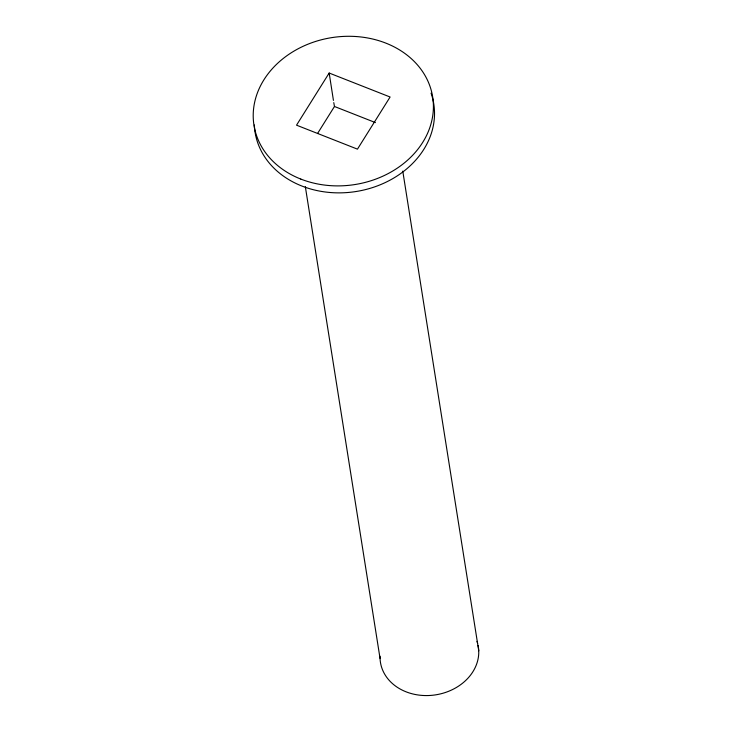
<?xml version="1.0" encoding="UTF-8"?>
<svg xmlns="http://www.w3.org/2000/svg" width="732" height="732" viewBox="0 0 732 732"><rect width="100%" height="100%" fill="white"/><g stroke="black" fill="none" stroke-linecap="round" stroke-linejoin="round"><path stroke-width="1.1" d="M329.171 73.035L296.533 125.172L357.454 149.145L390.101 97.008L329.171 73.035L333.435 100.412M317.542 133.517L334.469 106.479L333.774 102.608M334.469 106.479L375.443 122.601M402.774 171.123L478.746 650.794M305.326 186.605L380.045 658.37M431.057 93.174A90.466 74.371 -9 0 1 358.332 191.134A90.466 74.371 -9 0 1 254.361 124.971M478.115 645.496A49.566 40.754 -9 0 1 432.905 695.217A49.566 40.754 -9 0 1 380.036 656.247M477.008 641.36A49.566 40.754 -9 0 1 477.63 643.41M300.76 179.056A90.466 74.371 -9 0 0 433.371 104.173A90.466 74.371 -9 0 0 295.81 50.041A90.466 74.371 -9 0 0 300.76 179.056"/></g></svg>
